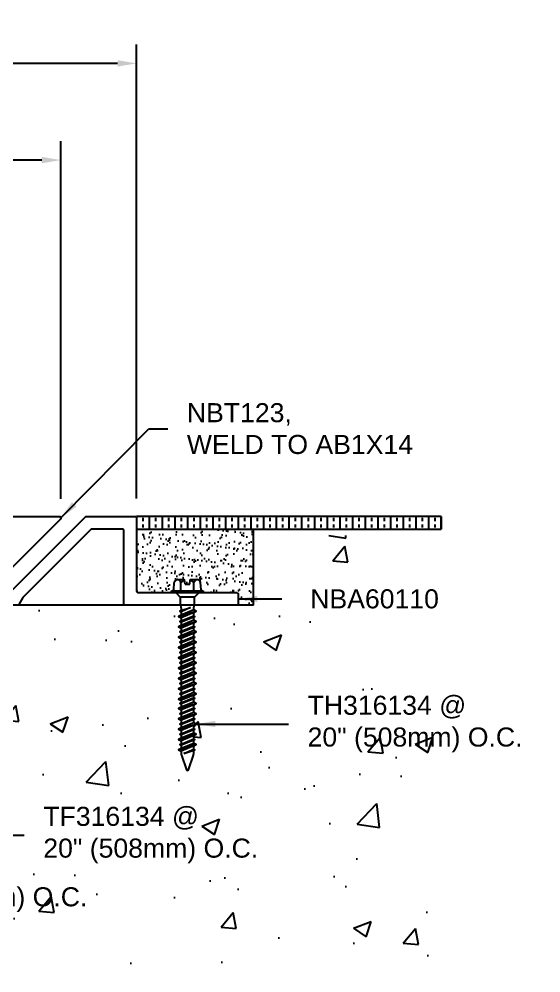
# Model space of a CAD drawing. Header units: inches. Extents: x -27.3 to 14.9, y 4.6 to 15.8.
# Drawn here: x -11.99 to -6.86, y 5.98 to 15.36 of the extents above; entities that cross this region are included whole.
import ezdxf

# ---------------------------------------------------------------- set-up
doc = ezdxf.new("R2010")
doc.units = ezdxf.units.IN
doc.header["$MEASUREMENT"] = 0
for name, color, linetype in [('Anchors', 4, 'Continuous'), ('Conditions', 1, 'Continuous'), ('Dimensions', 3, 'Continuous'), ('Metals', 7, 'Continuous'), ('TEXT', 2, 'Continuous')]:
    doc.layers.add(name, color=color, linetype=linetype)
doc.styles.add('ARIAL', font='arial.ttf')
doc.dimstyles.new('Arial', dxfattribs={"dimtxt": 0.1875, "dimasz": 0.1875, "dimexe": 0.1875, "dimexo": 0.1875, "dimgap": 0.1875, "dimtad": 0, "dimtih": 1, "dimtoh": 1, "dimdec": 4, "dimzin": 3, "dimdsep": 46, "dimlunit": 4, "dimtxsty": 'ARIAL', "dimcen": 0.1875, "dimadec": 0, "dimazin": 0, "dimtfac": 1, "dimtdec": 4, "dimtofl": 0, "dimtmove": 0, "dimatfit": 3, "dimfxl": 0, "dimfrac": 2, "dimtolj": 1, "dimtzin": 0, "dimarcsym": 0})

# ---------------------------------------------------------------- blocks, each defined once
blk = doc.blocks.new('*D14')
at = {"layer": 'Defpoints', "color": 0}
for p in [(-10.8365, 14.9268), (-22.0359, 10.4591), (-10.8365, 10.4591)]:
    blk.add_point(p, dxfattribs=at)
at = {"layer": 'Dimensions', "color": 0, "lineweight": -2}
for p, q in [((-22.0359, 10.6466), (-22.0359, 15.1143)), ((-10.8365, 10.6466), (-10.8365, 15.1143)), ((-21.8484, 14.9268), (-17.1611, 14.9268)), ((-11.024, 14.9268), (-15.7113, 14.9268))]:
    blk.add_line(p, q, dxfattribs=at)
at = {"layer": 'Dimensions', "color": 0}
for points in [[(-21.8484, 14.958), (-21.8484, 14.8955), (-22.0359, 14.9268)], [(-11.024, 14.958), (-11.024, 14.8955), (-10.8365, 14.9268)]]:
    blk.add_solid(points, dxfattribs=at)
at = {"layer": 'Dimensions', "color": 0, "insert": (-16.4362, 14.9268), "char_height": 0.1875, "attachment_point": 5, "style": 'ARIAL'}
blk.add_mtext('\\A1;11 3/16"\\P [284mm]', dxfattribs=at)
blk = doc.blocks.new('TH316134')
for p, q in [((-0.1352, 0.029), (-0.129, 0.1001)), ((-0.0967, 0.1275), (-0.0272, 0.1275)), ((-0.0645, 0.0188), (-0.0645, 0.1001)), ((-0.0232, 0.0825), (-0.0272, 0.1275)), ((0.0233, 0.0825), (0.0272, 0.1275)), ((0.0272, 0.1275), (0.0967, 0.1275)), ((0.0645, 0.0188), (0.0645, 0.1001)), ((0.1352, 0.029), (0.129, 0.1001)), ((-0.1568, 0.0188), (0.1568, 0.0188)), ((-0.1568, 0), (-0.1568, 0.0188)), ((-0.1568, 0), (0.1568, 0)), ((-0.1148, 0), (-0.0697, -0.045)), ((-0.0232, 0.0825), (0.0233, 0.0825)), ((0.1148, 0), (0.0698, -0.045)), ((0.1568, 0.0188), (0.1568, 0)), ((-0.0862, -0.2344), (0.0863, -0.1836)), ((-0.0737, -0.1836), (0.0321, -0.1471)), ((0.0321, -0.1471), (-0.0623, -0.1898)), ((-0.0623, -0.1774), (0.0321, -0.1471)), ((0.0623, -0.1707), (-0.0623, -0.2215)), ((-0.0737, -0.2852), (0.0737, -0.2344)), ((0.0623, -0.1965), (-0.0623, -0.2473)), ((-0.0623, -0.279), (0.0623, -0.2282)), ((0.0623, -0.2405), (-0.0623, -0.2913)), ((0.0623, -0.2722), (-0.0623, -0.323)), ((-0.0862, -0.3359), (0.0863, -0.2852)), ((-0.0737, -0.3867), (0.0737, -0.3359)), ((0.0623, -0.2981), (-0.0623, -0.3489)), ((-0.0623, -0.3806), (0.0623, -0.3298)), ((0.0623, -0.3421), (-0.0623, -0.3929)), ((0.0623, -0.3738), (-0.0623, -0.4246)), ((-0.0862, -0.4375), (0.0863, -0.3867)), ((-0.0737, -0.4883), (0.0737, -0.4375)), ((0.0623, -0.3996), (-0.0623, -0.4504)), ((-0.0623, -0.4821), (0.0623, -0.4313)), ((0.0623, -0.4437), (-0.0623, -0.4944)), ((-0.0862, -0.5391), (0.0863, -0.4883)), ((-0.0737, -0.5898), (0.0737, -0.5391)), ((0.0623, -0.4754), (-0.0623, -0.5261)), ((0.0623, -0.5012), (-0.0623, -0.552)), ((-0.0623, -0.5837), (0.0623, -0.5329)), ((0.0623, -0.5452), (-0.0623, -0.596)), ((-0.0862, -0.6406), (0.0863, -0.5898)), ((-0.0737, -0.6914), (0.0737, -0.6406)), ((0.0623, -0.5769), (-0.0623, -0.6277)), ((0.0623, -0.6028), (-0.0623, -0.6535)), ((-0.0623, -0.6852), (0.0623, -0.6345)), ((0.0623, -0.6468), (-0.0623, -0.6976)), ((-0.0862, -0.7422), (0.0863, -0.6914)), ((-0.0737, -0.793), (0.0737, -0.7422)), ((0.0623, -0.6785), (-0.0623, -0.7293)), ((0.0623, -0.7043), (-0.0623, -0.7551)), ((-0.0623, -0.7868), (0.0623, -0.736)), ((0.0623, -0.7484), (-0.0623, -0.7991)), ((-0.0862, -0.8437), (0.0863, -0.793)), ((-0.0737, -0.8945), (0.0737, -0.8437)), ((0.0623, -0.78), (-0.0623, -0.8308)), ((0.0623, -0.8059), (-0.0623, -0.8567)), ((-0.0623, -0.8884), (0.0623, -0.8376)), ((-0.0862, -0.9453), (0.0863, -0.8945)), ((0.0623, -0.8499), (-0.0623, -0.9007)), ((0.0623, -0.8816), (-0.0623, -0.9324)), ((0.0623, -0.9075), (-0.0623, -0.9582)), ((-0.0862, -1.0469), (0.0863, -0.9961)), ((-0.0737, -0.9961), (0.0737, -0.9453)), ((-0.0623, -0.9899), (0.0623, -0.9391)), ((0.0623, -0.9515), (-0.0623, -1.0023)), ((0.0623, -0.9832), (-0.0623, -1.034)), ((0.0623, -1.009), (-0.0623, -1.0598)), ((-0.0862, -1.1406), (0.0863, -1.0898)), ((-0.0737, -1.0898), (0.0737, -1.0391)), ((-0.0623, -1.0837), (0.0623, -1.0329)), ((0.0623, -1.0452), (-0.0623, -1.096)), ((0.0623, -1.0769), (-0.0623, -1.1277)), ((0.0623, -1.1028), (-0.0623, -1.1535)), ((-0.0862, -1.2422), (0.0863, -1.1914)), ((-0.0737, -1.1914), (0.0737, -1.1406)), ((-0.0623, -1.1852), (0.0623, -1.1345)), ((0.0623, -1.1468), (-0.0623, -1.1976)), ((0.0623, -1.1785), (-0.0623, -1.2293)), ((0.0623, -1.2043), (-0.0623, -1.2551)), ((-0.0862, -1.3437), (0.0863, -1.293)), ((-0.0737, -1.293), (0.0737, -1.2422)), ((-0.0623, -1.2868), (0.0623, -1.236)), ((0.0623, -1.2484), (-0.0623, -1.2991)), ((0.0623, -1.28), (-0.0623, -1.3308)), ((0.0623, -1.3059), (-0.0623, -1.3567)), ((-0.0862, -1.4453), (0.0863, -1.3945)), ((-0.0737, -1.3945), (0.0737, -1.3437)), ((-0.0623, -1.3884), (0.0623, -1.3376)), ((0.0623, -1.3499), (-0.0623, -1.4007)), ((0.0623, -1.3816), (-0.0623, -1.4324)), ((0.0623, -1.4075), (-0.0623, -1.4582)), ((-0.0862, -1.5469), (0.0863, -1.4961)), ((-0.0737, -1.4961), (0.0737, -1.4453)), ((-0.0623, -1.4899), (0.0623, -1.4391)), ((0.0623, -1.4515), (-0.0623, -1.5023)), ((0.0623, -1.4832), (-0.0623, -1.534)), ((0.0623, -1.509), (-0.0623, -1.5598)), ((-0.0335, -1.5838), (0.0623, -1.5407)), ((-0.0335, -1.5838), (0.0737, -1.5469)), ((0.0623, -1.553), (-0.0335, -1.5838))]:
    blk.add_line(p, q)
blk.add_lwpolyline([(0.0698, -0.045), (-0.0697, -0.045), (-0.0697, -0.1121, 0.052126), (-0.0687, -0.1217), (-0.0633, -0.1477, -0.052126), (-0.0623, -0.1573), (-0.0623, -0.1774), (-0.0737, -0.1836), (-0.0623, -0.1898), (-0.0623, -0.2215), (-0.0862, -0.2344), (-0.0623, -0.2473), (-0.0623, -0.279), (-0.0737, -0.2852), (-0.0623, -0.2913), (-0.0623, -0.323), (-0.0862, -0.3359), (-0.0623, -0.3489), (-0.0623, -0.3806), (-0.0737, -0.3867), (-0.0623, -0.3929), (-0.0623, -0.4246), (-0.0862, -0.4375), (-0.0623, -0.4504), (-0.0623, -0.4821), (-0.0737, -0.4883), (-0.0623, -0.4944), (-0.0623, -0.5261), (-0.0862, -0.5391), (-0.0623, -0.552), (-0.0623, -0.5837), (-0.0737, -0.5898), (-0.0623, -0.596), (-0.0623, -0.6277), (-0.0862, -0.6406), (-0.0623, -0.6535), (-0.0623, -0.6852), (-0.0737, -0.6914), (-0.0623, -0.6976), (-0.0623, -0.7293), (-0.0862, -0.7422), (-0.0623, -0.7551), (-0.0623, -0.7868), (-0.0737, -0.793), (-0.0623, -0.7991), (-0.0623, -0.8308), (-0.0862, -0.8437), (-0.0623, -0.8567), (-0.0623, -0.8884), (-0.0737, -0.8945), (-0.0623, -0.9007), (-0.0623, -0.9324), (-0.0862, -0.9453), (-0.0623, -0.9582), (-0.0623, -0.9899), (-0.0737, -0.9961), (-0.0623, -1.0023), (-0.0623, -1.034), (-0.0862, -1.0469), (-0.0623, -1.0598), (-0.0623, -1.0837), (-0.0737, -1.0898), (-0.0623, -1.096), (-0.0623, -1.1277), (-0.0862, -1.1406), (-0.0623, -1.1535), (-0.0623, -1.1852), (-0.0737, -1.1914), (-0.0623, -1.1976), (-0.0623, -1.2293), (-0.0862, -1.2422), (-0.0623, -1.2551), (-0.0623, -1.2868), (-0.0737, -1.293), (-0.0623, -1.2991), (-0.0623, -1.3308), (-0.0862, -1.3437), (-0.0623, -1.3567), (-0.0623, -1.3884), (-0.0737, -1.3945), (-0.0623, -1.4007), (-0.0623, -1.4324), (-0.0862, -1.4453), (-0.0623, -1.4582), (-0.0623, -1.4899), (-0.0737, -1.4961), (-0.0623, -1.5023), (-0.0623, -1.534), (-0.0862, -1.5469), (-0.0623, -1.5598), (-0.0623, -1.5857, 0.084437), (-0.0596, -1.601), (-0.0096, -1.7438, 0.648167), (0.0096, -1.7438), (0.0596, -1.601, 0.084437), (0.0623, -1.5857), (0.0623, -1.553), (0.0737, -1.5469), (0.0623, -1.5407), (0.0623, -1.509), (0.0863, -1.4961), (0.0623, -1.4832), (0.0623, -1.4515), (0.0737, -1.4453), (0.0623, -1.4391), (0.0623, -1.4075), (0.0863, -1.3945), (0.0623, -1.3816), (0.0623, -1.3499), (0.0737, -1.3437), (0.0623, -1.3376), (0.0623, -1.3059), (0.0863, -1.293), (0.0623, -1.28), (0.0623, -1.2484), (0.0737, -1.2422), (0.0623, -1.236), (0.0623, -1.2043), (0.0863, -1.1914), (0.0623, -1.1785), (0.0623, -1.1468), (0.0737, -1.1406), (0.0623, -1.1345), (0.0623, -1.1028), (0.0863, -1.0898), (0.0623, -1.0769), (0.0623, -1.0452), (0.0737, -1.0391), (0.0623, -1.0329), (0.0623, -1.009), (0.0863, -0.9961), (0.0623, -0.9832), (0.0623, -0.9515), (0.0737, -0.9453), (0.0623, -0.9391), (0.0623, -0.9075), (0.0863, -0.8945), (0.0623, -0.8816), (0.0623, -0.8499), (0.0737, -0.8437), (0.0623, -0.8376), (0.0623, -0.8059), (0.0863, -0.793), (0.0623, -0.78), (0.0623, -0.7484), (0.0737, -0.7422), (0.0623, -0.736), (0.0623, -0.7043), (0.0863, -0.6914), (0.0623, -0.6785), (0.0623, -0.6468), (0.0737, -0.6406), (0.0623, -0.6345), (0.0623, -0.6028), (0.0863, -0.5898), (0.0623, -0.5769), (0.0623, -0.5452), (0.0737, -0.5391), (0.0623, -0.5329), (0.0623, -0.5012), (0.0863, -0.4883), (0.0623, -0.4754), (0.0623, -0.4437), (0.0737, -0.4375), (0.0623, -0.4313), (0.0623, -0.3996), (0.0863, -0.3867), (0.0623, -0.3738), (0.0623, -0.3421), (0.0737, -0.3359), (0.0623, -0.3298), (0.0623, -0.2981), (0.0863, -0.2852), (0.0623, -0.2722), (0.0623, -0.2405), (0.0737, -0.2344), (0.0623, -0.2282), (0.0623, -0.1965), (0.0863, -0.1836), (0.0623, -0.1707), (0.0623, -0.1573, -0.052126), (0.0633, -0.1477), (0.0687, -0.1217, 0.052126), (0.0698, -0.1121)], format="xyb", close=True)
for centre, radius, start, end in [((-0.0967, 0.0948), 0.0327, 9.28497, 170.71503), ((0, 0.0379), 0.0896, 107.42152, 136.04074), ((0, 0.0379), 0.0896, 43.95926, 72.57848), ((0.0967, 0.0948), 0.0327, 9.28497, 170.71503), ((-0.1464, 0.03), 0.0112, 270, 355), ((0.1464, 0.03), 0.0112, 185, 270)]:
    blk.add_arc(centre, radius, start, end)
blk = doc.blocks.new('*D18')
at = {"layer": 'Defpoints', "color": 0}
for p in [(-21.29, 13.9754), (-21.29, 10.4541), (-11.5824, 10.4541)]:
    blk.add_point(p, dxfattribs=at)
at = {"layer": 'Dimensions', "color": 0, "lineweight": -2}
for p, q in [((-21.29, 10.6416), (-21.29, 14.1629)), ((-11.5824, 10.6416), (-11.5824, 14.1629)), ((-21.1025, 13.9754), (-17.1611, 13.9754)), ((-11.7699, 13.9754), (-15.7113, 13.9754))]:
    blk.add_line(p, q, dxfattribs=at)
at = {"layer": 'Dimensions', "color": 0}
for points in [[(-21.1025, 14.0067), (-21.1025, 13.9442), (-21.29, 13.9754)], [(-11.7699, 14.0067), (-11.7699, 13.9442), (-11.5824, 13.9754)]]:
    blk.add_solid(points, dxfattribs=at)
at = {"layer": 'Dimensions', "color": 0, "insert": (-16.4362, 13.9754), "char_height": 0.1875, "attachment_point": 5, "style": 'ARIAL'}
blk.add_mtext('\\A1;9 11/16"\\P [247mm]', dxfattribs=at)
blk = doc.blocks.new('NBT123')
blk.add_lwpolyline([(-0.985, 0.61, 0.414214), (-1, 0.625), (-1.8238, 0.625, 0.668179), (-1.8344, 0.5994), (-1.1144, -0.1206, 0.198912), (-1.1038, -0.125), (0, -0.125, 0.414214), (0.015, -0.11), (0.015, -0.015, 0.414214), (0, 0), (-0.97, 0, -0.414214), (-0.985, 0.015)], format="xyb", close=True)
blk = doc.blocks.new('*U25')
for p, q in [((3, 0.125), (0, 0.125)), ((0, 0.125), (0, 0)), ((0, 0.125), (0, 0)), ((0.0625, 0.109375), (0.0625, 0.078125)), ((0.125, 0.125), (0.125, 0)), ((0.1875, 0.109375), (0.1875, 0.078125)), ((0.25, 0.125), (0.25, 0)), ((0.3125, 0.109375), (0.3125, 0.078125)), ((0.375, 0.125), (0.375, 0)), ((0.4375, 0.109375), (0.4375, 0.078125)), ((0.5, 0.125), (0.5, 0)), ((0.5625, 0.109375), (0.5625, 0.078125)), ((0.625, 0.125), (0.625, 0)), ((0.6875, 0.109375), (0.6875, 0.078125)), ((0.75, 0.125), (0.75, 0)), ((0.8125, 0.109375), (0.8125, 0.078125)), ((0.875, 0.125), (0.875, 0)), ((0.9375, 0.109375), (0.9375, 0.078125)), ((1, 0.125), (1, 0)), ((1.0625, 0.109375), (1.0625, 0.078125)), ((1.125, 0.125), (1.125, 0)), ((1.1875, 0.109375), (1.1875, 0.078125)), ((1.25, 0.125), (1.25, 0)), ((1.3125, 0.109375), (1.3125, 0.078125)), ((1.375, 0.125), (1.375, 0)), ((1.4375, 0.109375), (1.4375, 0.078125)), ((1.5, 0.125), (1.5, 0)), ((1.5625, 0.109375), (1.5625, 0.078125)), ((1.625, 0.125), (1.625, 0)), ((1.6875, 0.109375), (1.6875, 0.078125)), ((1.75, 0.125), (1.75, 0)), ((1.8125, 0.109375), (1.8125, 0.078125)), ((1.875, 0.125), (1.875, 0)), ((1.9375, 0.109375), (1.9375, 0.078125)), ((2, 0.125), (2, 0)), ((2.0625, 0.109375), (2.0625, 0.078125)), ((2.125, 0.125), (2.125, 0)), ((2.1875, 0.109375), (2.1875, 0.078125)), ((2.25, 0.125), (2.25, 0)), ((2.3125, 0.109375), (2.3125, 0.078125)), ((2.375, 0.125), (2.375, 0)), ((2.4375, 0.109375), (2.4375, 0.078125)), ((2.5, 0.125), (2.5, 0)), ((2.5625, 0.109375), (2.5625, 0.078125)), ((2.625, 0.125), (2.625, 0)), ((2.6875, 0.109375), (2.6875, 0.078125)), ((2.75, 0.125), (2.75, 0)), ((2.8125, 0.109375), (2.8125, 0.078125)), ((2.875, 0.125), (2.875, 0)), ((2.9375, 0.109375), (2.9375, 0.078125)), ((3, 0), (3, 0.125)), ((3, 0.125), (3, 0)), ((3, 0.125), (3, 0)), ((0, 0), (3, 0)), ((0.0625, 0.046875), (0.0625, 0.015625)), ((0.1875, 0.046875), (0.1875, 0.015625)), ((0.3125, 0.046875), (0.3125, 0.015625)), ((0.4375, 0.046875), (0.4375, 0.015625)), ((0.5625, 0.046875), (0.5625, 0.015625)), ((0.6875, 0.046875), (0.6875, 0.015625)), ((0.8125, 0.046875), (0.8125, 0.015625)), ((0.9375, 0.046875), (0.9375, 0.015625)), ((1.0625, 0.046875), (1.0625, 0.015625)), ((1.1875, 0.046875), (1.1875, 0.015625)), ((1.3125, 0.046875), (1.3125, 0.015625)), ((1.4375, 0.046875), (1.4375, 0.015625)), ((1.5625, 0.046875), (1.5625, 0.015625)), ((1.6875, 0.046875), (1.6875, 0.015625)), ((1.8125, 0.046875), (1.8125, 0.015625)), ((1.9375, 0.046875), (1.9375, 0.015625)), ((2.0625, 0.046875), (2.0625, 0.015625)), ((2.1875, 0.046875), (2.1875, 0.015625)), ((2.3125, 0.046875), (2.3125, 0.015625)), ((2.4375, 0.046875), (2.4375, 0.015625)), ((2.5625, 0.046875), (2.5625, 0.015625)), ((2.6875, 0.046875), (2.6875, 0.015625)), ((2.8125, 0.046875), (2.8125, 0.015625)), ((2.9375, 0.046875), (2.9375, 0.015625))]:
    blk.add_line(p, q)
blk = doc.blocks.new('NBA60110')
blk.add_lwpolyline([(2.1608, 0.0075, 0.267949), (2.1738, 0), (5.085, 0, -0.414214), (5.1, -0.015), (5.1, -0.325, 0.738322), (5.922, -0.5782, 0.436073), (5.9119, -0.5339), (5.8571, -0.5023, 0.388901), (5.8162, -0.5114, -3.172023), (5.8162, -0.1386, 0.388901), (5.8571, -0.1477), (5.9119, -0.1161, 0.436073), (5.922, -0.0718, 0.248202), (5.55, 0.125), (2.246, 0.125, -0.267949), (2.233, 0.1325), (2.221, 0.1533, 0.065543), (2.2186, 0.1564), (1.5044, 0.8706, 0.198912), (1.4938, 0.875), (1.015, 0.875, 0.414214), (1, 0.86), (1, 0.14, -0.414214), (0.985, 0.125), (0.015, 0.125, 0.414214), (0, 0.11), (0, 0.015, 0.414214), (0.015, 0), (1.11, 0, 0.414214), (1.125, 0.015), (1.125, 0.735, -0.414214), (1.14, 0.75), (1.442, 0.75, -0.198912), (1.4526, 0.7456), (2.1186, 0.0796, -0.065543), (2.121, 0.0765)], format="xyb", close=True)

msp = doc.modelspace()

# ---------------------------------------------------------------- hatches: boundary and pattern name
at = {"layer": 'Conditions'}
h = msp.add_hatch(dxfattribs=at)
h.set_pattern_fill('AR-SAND', color=256, scale=0.0625, style=0)
h.set_pattern_definition([(142.5, (-7.67058, 34.94777), (0.0039371, 0.1204265), [0, -0.095, 0, -0.10625, 0, -0.1015625]), (172.5, (-7.67058, 34.94777), (-0.110611, 0.1763841), [0, -0.05125, 0, -0.085625, 0, -0.0328125]), (212.5, (-7.5937, 34.94777), (-0.19463387, 0.0003537), [0, -0.03125, 0, -0.1125, 0, -0.146875]), (222.5, (-7.5937, 34.94777), (-0.1878829, 0.0548547), [0, -0.015625, 0, -0.07375, 0, -0.084375])])
edge = h.paths.add_edge_path()
edge.add_line((-10.33652, 10.3441), (-9.84196, 10.3441))
edge.add_line((-9.84196, 10.3441), (-9.68652, 10.3441))
edge.add_line((-9.68652, 10.3441), (-9.68652, 9.5941))
edge.add_line((-9.68652, 9.5941), (-9.84652, 9.5941))
edge.add_arc((-9.84652, 9.6041), 0.01, 270, 360)
edge.add_line((-9.83652, 9.6041), (-9.83652, 9.7091))
edge.add_arc((-9.84652, 9.7091), 0.01, 0, 90)
edge.add_line((-9.84652, 9.7191), (-10.17977, 9.7191))
edge.add_line((-10.17977, 9.7191), (-10.17977, 9.73785))
edge.add_line((-10.17977, 9.73785), (-10.19009, 9.73785))
edge.add_arc((-10.19009, 9.7491), 0.01125, 185, 270, ccw=False)
edge.add_line((-10.2013, 9.74812), (-10.20709, 9.81433))
edge.add_arc((-10.23977, 9.81392), 0.03268, 0.715032, 90)
edge.add_line((-10.23977, 9.8466), (-10.30933, 9.8466))
edge.add_line((-10.30933, 9.8466), (-10.31327, 9.8016))
edge.add_line((-10.31327, 9.8016), (-10.35977, 9.8016))
edge.add_line((-10.35977, 9.8016), (-10.36371, 9.8466))
edge.add_line((-10.36371, 9.8466), (-10.43327, 9.8466))
edge.add_arc((-10.43327, 9.81392), 0.03268, 90, 170.715032)
edge.add_line((-10.46552, 9.81919), (-10.47174, 9.74812))
edge.add_arc((-10.48294, 9.7491), 0.01125, 270, 355, ccw=False)
edge.add_line((-10.48294, 9.73785), (-10.49327, 9.73785))
edge.add_line((-10.49327, 9.73785), (-10.49327, 9.7191))
edge.add_line((-10.49327, 9.7191), (-10.82652, 9.7191))
edge.add_arc((-10.82652, 9.7291), 0.01, 180, 270, ccw=False)
edge.add_line((-10.83652, 9.7291), (-10.83652, 10.3441))
edge.add_line((-10.83652, 10.3441), (-10.33652, 10.3441))
h = msp.add_hatch(dxfattribs=at)
h.set_pattern_fill('AR-CONC', color=256, scale=0.25, style=0)
h.paths.add_polyline_path([(-10.39877, 8.21684), (-10.41021, 8.22301), (-10.39877, 8.22917), (-10.39877, 8.26086), (-10.42277, 8.27379), (-10.39877, 8.28671), (-10.39877, 8.31841), (-10.41021, 8.32457), (-10.39877, 8.33073), (-10.39877, 8.36242), (-10.42277, 8.37535), (-10.39877, 8.38827), (-10.39877, 8.41997), (-10.41021, 8.42613), (-10.39877, 8.43229), (-10.39877, 8.46399), (-10.42277, 8.47691), (-10.39877, 8.48984), (-10.39877, 8.52153), (-10.41021, 8.52769), (-10.39877, 8.53386), (-10.39877, 8.56555), (-10.42277, 8.57847), (-10.39877, 8.5914), (-10.39877, 8.62309), (-10.41021, 8.62926), (-10.39877, 8.63542), (-10.39877, 8.6593), (-10.42277, 8.67222), (-10.39877, 8.68515), (-10.39877, 8.71684), (-10.41021, 8.72301), (-10.39877, 8.72917), (-10.39877, 8.76086), (-10.42277, 8.77379), (-10.39877, 8.78671), (-10.39877, 8.81841), (-10.41021, 8.82457), (-10.39877, 8.83073), (-10.39877, 8.86242), (-10.42277, 8.87535), (-10.39877, 8.88827), (-10.39877, 8.91997), (-10.41021, 8.92613), (-10.39877, 8.93229), (-10.39877, 8.96399), (-10.42277, 8.97691), (-10.39877, 8.98984), (-10.39877, 9.02153), (-10.41021, 9.02769), (-10.39877, 9.03386), (-10.39877, 9.06555), (-10.42277, 9.07847), (-10.39877, 9.0914), (-10.39877, 9.12309), (-10.41021, 9.12926), (-10.39877, 9.13542), (-10.39877, 9.16711), (-10.42277, 9.18004), (-10.39877, 9.19296), (-10.39877, 9.22466), (-10.41021, 9.23082), (-10.39877, 9.23698), (-10.39877, 9.26867), (-10.42277, 9.2816), (-10.39877, 9.29452), (-10.39877, 9.32622), (-10.41021, 9.33238), (-10.39877, 9.33854), (-10.39877, 9.37024), (-10.42277, 9.38316), (-10.39877, 9.39609), (-10.39877, 9.42778), (-10.41021, 9.43394), (-10.39877, 9.44011), (-10.39877, 9.4718), (-10.42277, 9.48472), (-10.39877, 9.49765), (-10.39877, 9.52934), (-10.41021, 9.53551), (-10.39877, 9.54167), (-10.39877, 9.5618, 0.0521265), (-10.39977, 9.57142), (-10.40457, 9.5941), (-12.53916, 9.5941), (-12.5543, 9.5781), (-12.5543, 9.511, -0.0521265), (-12.55531, 9.50139), (-12.5608, 9.47542, 0.0521265), (-12.5618, 9.4658), (-12.5618, 9.45243), (-12.5378, 9.43951), (-12.5618, 9.42658), (-12.5618, 9.39489), (-12.55036, 9.38872), (-12.5618, 9.38256), (-12.5618, 9.35087), (-12.5378, 9.33794), (-12.5618, 9.32502), (-12.5618, 9.29333), (-12.55036, 9.28716), (-12.5618, 9.281), (-12.5618, 9.24931), (-12.5378, 9.23638), (-12.5618, 9.22346), (-12.5618, 9.19176), (-12.55036, 9.1856), (-12.5618, 9.17944), (-12.5618, 9.14774), (-12.5378, 9.13482), (-12.5618, 9.12189), (-12.5618, 9.0902), (-12.55036, 9.08404), (-12.5618, 9.07787), (-12.5618, 9.04618), (-12.5378, 9.03326), (-12.5618, 9.02033), (-12.5618, 8.98864), (-12.55036, 8.98247), (-12.5618, 8.97631), (-12.5618, 8.94462), (-12.5378, 8.93169), (-12.5618, 8.91877), (-12.5618, 8.88708), (-12.55036, 8.88091), (-12.5618, 8.87475), (-12.5618, 8.84306), (-12.5378, 8.83013), (-12.5618, 8.81721), (-12.5618, 8.78551), (-12.55036, 8.77935), (-12.5618, 8.77319), (-12.5618, 8.74149), (-12.5378, 8.72857), (-12.5618, 8.71564), (-12.5618, 8.68395), (-12.55036, 8.67779), (-12.5618, 8.67162), (-12.5618, 8.63993), (-12.5378, 8.62701), (-12.5618, 8.61408), (-12.5618, 8.57607), (-12.55036, 8.56991), (-12.5618, 8.56374), (-12.5618, 8.53205), (-12.5378, 8.51913), (-12.5618, 8.5062), (-12.5618, 8.46594), (-12.55036, 8.45978), (-12.5618, 8.45362), (-12.5618, 8.42192), (-12.5378, 8.409), (-12.5618, 8.39607), (-12.5618, 8.36031), (-12.55036, 8.35415), (-12.5618, 8.34798), (-12.5618, 8.31629), (-12.5378, 8.30337), (-12.5618, 8.29044), (-12.5618, 8.25805), (-12.55036, 8.25189), (-12.5618, 8.24572), (-12.5618, 8.21403), (-12.5378, 8.2011), (-12.5618, 8.18818), (-12.5618, 8.15579), (-12.55036, 8.14962), (-12.5618, 8.14346), (-12.5618, 8.11177), (-12.5378, 8.09884), (-12.5618, 8.08592), (-12.5618, 8.05422), (-12.55036, 8.04806), (-12.5618, 8.0419), (-12.5618, 8.03838, -0.084437), (-12.56442, 8.02301), (-12.61383, 7.88196, -0.709275), (-12.63369, 7.88029), (-12.68369, 8.02301, -0.0665467), (-12.68618, 8.03508), (-12.7103, 8.04806), (-12.68619, 8.06104), (-12.6862, 8.09263), (-12.69775, 8.09884), (-12.6862, 8.10506), (-12.6862, 8.13735), (-12.7103, 8.15032), (-12.6862, 8.1633), (-12.6862, 8.19489), (-12.69775, 8.2011), (-12.68621, 8.20731), (-12.68621, 8.23961), (-12.7103, 8.25258), (-12.68621, 8.26556), (-12.68621, 8.29716), (-12.69775, 8.30337), (-12.68621, 8.30957), (-12.68622, 8.34525), (-12.7103, 8.35822), (-12.68622, 8.37118), (-12.68622, 8.4028), (-12.69775, 8.409), (-12.68622, 8.4152), (-12.68622, 8.45538), (-12.7103, 8.46834), (-12.68623, 8.48131), (-12.68623, 8.51293), (-12.69775, 8.51913), (-12.68623, 8.52532), (-12.68623, 8.56327), (-12.7103, 8.57622), (-12.68623, 8.58918), (-12.68624, 8.62081), (-12.69775, 8.62701), (-12.68624, 8.6332), (-12.68624, 8.66483), (-12.7103, 8.67779), (-12.68624, 8.69074), (-12.68624, 8.72238), (-12.69775, 8.72857), (-12.68625, 8.73476), (-12.68625, 8.7664), (-12.7103, 8.77935), (-12.68625, 8.7923), (-12.68625, 8.82395), (-12.69775, 8.83013), (-12.68625, 8.83632), (-12.68626, 8.86797), (-12.7103, 8.88091), (-12.68626, 8.89386), (-12.68626, 8.92551), (-12.69775, 8.93169), (-12.68626, 8.93787), (-12.68626, 8.96953), (-12.7103, 8.98247), (-12.68627, 8.99542), (-12.68627, 9.02708), (-12.69775, 9.03326), (-12.68627, 9.03943), (-12.68627, 9.0711), (-12.7103, 9.08404), (-12.68627, 9.09697), (-12.68628, 9.12865), (-12.69775, 9.13482), (-12.68628, 9.14099), (-12.68628, 9.17267), (-12.7103, 9.1856), (-12.68628, 9.19853), (-12.68628, 9.23021), (-12.69775, 9.23638), (-12.68628, 9.24255), (-12.68629, 9.27423), (-12.7103, 9.28716), (-12.68629, 9.30009), (-12.68629, 9.33178), (-12.69775, 9.33794), (-12.68629, 9.34411), (-12.6863, 9.3758), (-12.7103, 9.38872), (-12.6863, 9.40165), (-12.6863, 9.43334), (-12.69775, 9.43951), (-12.6863, 9.44567), (-12.6863, 9.46581, 0.0520878), (-12.68731, 9.47542), (-12.6928, 9.50139, -0.0521265), (-12.6938, 9.511), (-12.6938, 9.5781), (-12.70895, 9.5941), (-14.01478, 9.5941), (-14.02993, 9.5781), (-14.02993, 9.511, -0.0521265), (-14.03093, 9.50139), (-14.03642, 9.47542, 0.0521265), (-14.03743, 9.4658), (-14.03743, 9.45243), (-14.01343, 9.43951), (-14.03743, 9.42658), (-14.03743, 9.39489), (-14.02598, 9.38872), (-14.03743, 9.38256), (-14.03743, 9.35087), (-14.01343, 9.33794), (-14.03743, 9.32502), (-14.03743, 9.29333), (-14.02598, 9.28716), (-14.03743, 9.281), (-14.03743, 9.24931), (-14.01343, 9.23638), (-14.03743, 9.22346), (-14.03743, 9.19176), (-14.02598, 9.1856), (-14.03743, 9.17944), (-14.03743, 9.14774), (-14.01343, 9.13482), (-14.03743, 9.12189), (-14.03743, 9.0902), (-14.02598, 9.08404), (-14.03743, 9.07787), (-14.03743, 9.04618), (-14.01343, 9.03326), (-14.03743, 9.02033), (-14.03743, 8.98864), (-14.02598, 8.98247), (-14.03743, 8.97631), (-14.03743, 8.94462), (-14.01343, 8.93169), (-14.03743, 8.91877), (-14.03743, 8.88708), (-14.02598, 8.88091), (-14.03743, 8.87475), (-14.03743, 8.84306), (-14.01343, 8.83013), (-14.03743, 8.81721), (-14.03743, 8.78551), (-14.02598, 8.77935), (-14.03743, 8.77319), (-14.03743, 8.74149), (-14.01343, 8.72857), (-14.03743, 8.71564), (-14.03743, 8.68395), (-14.02598, 8.67779), (-14.03743, 8.67162), (-14.03743, 8.63993), (-14.01343, 8.62701), (-14.03743, 8.61408), (-14.03743, 8.57607), (-14.02598, 8.56991), (-14.03743, 8.56374), (-14.03743, 8.53205), (-14.01343, 8.51913), (-14.03743, 8.5062), (-14.03743, 8.46594), (-14.02598, 8.45978), (-14.03743, 8.45362), (-14.03743, 8.42192), (-14.01343, 8.409), (-14.03743, 8.39607), (-14.03743, 8.36031), (-14.02598, 8.35415), (-14.03743, 8.34798), (-14.03743, 8.31629), (-14.01343, 8.30337), (-14.03743, 8.29044), (-14.03743, 8.25805), (-14.02598, 8.25189), (-14.03743, 8.24572), (-14.03743, 8.21403), (-14.01343, 8.2011), (-14.03743, 8.18818), (-14.03743, 8.15579), (-14.02598, 8.14962), (-14.03743, 8.14346), (-14.03743, 8.11177), (-14.01343, 8.09884), (-14.03743, 8.08592), (-14.03743, 8.05422), (-14.02598, 8.04806), (-14.03743, 8.0419), (-14.03743, 8.03838, -0.084437), (-14.04004, 8.02301), (-14.08946, 7.88196, -0.709275), (-14.10932, 7.88029), (-14.15931, 8.02301, -0.0665467), (-14.16181, 8.03508), (-14.18593, 8.04806), (-14.16182, 8.06104), (-14.16182, 8.09263), (-14.17337, 8.09884), (-14.16182, 8.10506), (-14.16183, 8.13735), (-14.18593, 8.15032), (-14.16183, 8.1633), (-14.16183, 8.19489), (-14.17337, 8.2011), (-14.16183, 8.20731), (-14.16183, 8.23961), (-14.18593, 8.25258), (-14.16184, 8.26556), (-14.16184, 8.29716), (-14.17337, 8.30337), (-14.16184, 8.30957), (-14.16184, 8.34525), (-14.18593, 8.35822), (-14.16185, 8.37118), (-14.16185, 8.4028), (-14.17337, 8.409), (-14.16185, 8.4152), (-14.16185, 8.45538), (-14.18593, 8.46834), (-14.16185, 8.48131), (-14.16186, 8.51293), (-14.17337, 8.51913), (-14.16186, 8.52532), (-14.16186, 8.56327), (-14.18593, 8.57622), (-14.16186, 8.58918), (-14.16186, 8.62081), (-14.17337, 8.62701), (-14.16187, 8.6332), (-14.16187, 8.66483), (-14.18593, 8.67779), (-14.16187, 8.69074), (-14.16187, 8.72238), (-14.17337, 8.72857), (-14.16187, 8.73476), (-14.16188, 8.7664), (-14.18593, 8.77935), (-14.16188, 8.7923), (-14.16188, 8.82395), (-14.17337, 8.83013), (-14.16188, 8.83632), (-14.16188, 8.86797), (-14.18593, 8.88091), (-14.16189, 8.89386), (-14.16189, 8.92551), (-14.17337, 8.93169), (-14.16189, 8.93787), (-14.16189, 8.96953), (-14.18593, 8.98247), (-14.16189, 8.99542), (-14.1619, 9.02708), (-14.17337, 9.03326), (-14.1619, 9.03943), (-14.1619, 9.0711), (-14.18593, 9.08404), (-14.1619, 9.09697), (-14.1619, 9.12865), (-14.17337, 9.13482), (-14.1619, 9.14099), (-14.16191, 9.17267), (-14.18593, 9.1856), (-14.16191, 9.19853), (-14.16191, 9.23021), (-14.17337, 9.23638), (-14.16191, 9.24255), (-14.16191, 9.27423), (-14.18593, 9.28716), (-14.16192, 9.30009), (-14.16192, 9.33178), (-14.17337, 9.33794), (-14.16192, 9.34411), (-14.16192, 9.3758), (-14.18593, 9.38872), (-14.16192, 9.40165), (-14.16193, 9.43334), (-14.17337, 9.43951), (-14.16193, 9.44567), (-14.16193, 9.46581, 0.0520878), (-14.16293, 9.47542), (-14.16842, 9.50139, -0.0521265), (-14.16943, 9.511), (-14.16943, 9.5781), (-14.18458, 9.5941), (-14.92621, 9.5941, 0.4142136), (-14.93621, 9.5841), (-14.93621, 5.97677), (-7.841, 5.97677), (-7.841, 10.2816), (-9.68652, 10.2816), (-9.68652, 9.5941), (-10.26847, 9.5941), (-10.27326, 9.57142, 0.0521265), (-10.27427, 9.5618), (-10.27427, 9.54843), (-10.25027, 9.53551), (-10.27427, 9.52258), (-10.27427, 9.49089), (-10.26282, 9.48472), (-10.27427, 9.47856), (-10.27427, 9.44687), (-10.25027, 9.43394), (-10.27427, 9.42102), (-10.27427, 9.38933), (-10.26282, 9.38316), (-10.27427, 9.377), (-10.27427, 9.34531), (-10.25027, 9.33238), (-10.27427, 9.31946), (-10.27427, 9.28776), (-10.26282, 9.2816), (-10.27427, 9.27544), (-10.27427, 9.24374), (-10.25027, 9.23082), (-10.27427, 9.21789), (-10.27427, 9.1862), (-10.26282, 9.18004), (-10.27427, 9.17387), (-10.27427, 9.14218), (-10.25027, 9.12926), (-10.27427, 9.11633), (-10.27427, 9.08464), (-10.26282, 9.07847), (-10.27427, 9.07231), (-10.27427, 9.04062), (-10.25027, 9.02769), (-10.27427, 9.01477), (-10.27427, 8.98308), (-10.26282, 8.97691), (-10.27427, 8.97075), (-10.27427, 8.93906), (-10.25027, 8.92613), (-10.27427, 8.91321), (-10.27427, 8.88151), (-10.26282, 8.87535), (-10.27427, 8.86919), (-10.27427, 8.83749), (-10.25027, 8.82457), (-10.27427, 8.81164), (-10.27427, 8.77995), (-10.26282, 8.77379), (-10.27427, 8.76762), (-10.27427, 8.73593), (-10.25027, 8.72301), (-10.27427, 8.71008), (-10.27427, 8.6862), (-10.26282, 8.68004), (-10.27427, 8.67387), (-10.27427, 8.64218), (-10.25027, 8.62926), (-10.27427, 8.61633), (-10.27427, 8.58464), (-10.26282, 8.57847), (-10.27427, 8.57231), (-10.27427, 8.54062), (-10.25027, 8.52769), (-10.27427, 8.51477), (-10.27427, 8.48308), (-10.26282, 8.47691), (-10.27427, 8.47075), (-10.27427, 8.43906), (-10.25027, 8.42613), (-10.27427, 8.41321), (-10.27427, 8.38151), (-10.26282, 8.37535), (-10.27427, 8.36919), (-10.27427, 8.33749), (-10.25027, 8.32457), (-10.27427, 8.31164), (-10.27427, 8.27995), (-10.26282, 8.27379), (-10.27427, 8.26762), (-10.27427, 8.23593), (-10.25027, 8.22301), (-10.27427, 8.21008), (-10.27427, 8.17839), (-10.26282, 8.17222), (-10.27427, 8.16606), (-10.27427, 8.13344, -0.084437), (-10.27688, 8.11807), (-10.3263, 7.97701, -0.709275), (-10.34616, 7.97535), (-10.39615, 8.11807, -0.084437), (-10.39877, 8.13344), (-10.39877, 8.1593), (-10.42277, 8.17222), (-10.39877, 8.18515)])
h.paths.add_polyline_path([(-9.20751, 8.09792), (-6.99754, 8.09792), (-6.99754, 8.80013), (-9.20751, 8.80013)], flags=9)
h.paths.add_polyline_path([(-13.49614, 6.52587), (-11.28208, 6.52587), (-11.28208, 7.22808), (-13.49614, 7.22808)], flags=24)
h.paths.add_polyline_path([(-11.80969, 7.00481), (-9.59972, 7.00481), (-9.59972, 7.70702), (-11.80969, 7.70702)], flags=24)
h.paths.add_polyline_path([(-13.72951, 8.75008), (-12.67422, 8.75008), (-12.67422, 9.13647), (-13.72951, 9.13647)], flags=24)
h.paths.add_polyline_path([(-9.19369, 9.30543), (-6.85556, 9.30543), (-6.85556, 10.00636), (-9.19369, 10.00636)], flags=9)

# ---------------------------------------------------------------- linework, layer by layer
msp.add_line((-9.68652, 9.5941), (-9.68652, 10.3441), dxfattribs=at)
msp.add_lwpolyline([(-9.68652, 9.5941), (-9.68652, 9.5941), (-14.93621, 9.5941), (-14.93621, 5.97677)], dxfattribs=at)

# ---------------------------------------------------------------- block references
at = {"xscale": -1}
msp.add_blockref('NBA60110', (-9.83621, 9.5941), dxfattribs=at)
at = {"layer": 'Anchors'}
msp.add_blockref('TH316134', (-10.33652, 9.7191), dxfattribs=at)
at = {"layer": 'Conditions'}
msp.add_blockref('*U25', (-10.83652, 10.3441), dxfattribs=at)
at = {"layer": 'Metals', "xscale": -1}
msp.add_blockref('NBT123', (-13.42121, 9.8441), dxfattribs=at)

# ---------------------------------------------------------------- texts
at = {"layer": 'TEXT', "char_height": 0.1875, "attachment_point": 4, "style": 'ARIAL'}
for s, insert, width in [('NBT123, \\PWELD TO AB1X14', (-10.34168, 11.33204), 3.6631334), ('\\A1;NBA60110', (-9.12686, 9.6566), 3.3329631), ('TH316134 @\\P20" (508mm) O.C.', (-9.15296, 8.42613), 2.3679874), ('TF316134 @\\P20" (508mm) O.C.', (-11.75514, 7.33302), 3.1226208), ('SB8 @\\P20" (508mm) O.C.', (-13.4375, 6.85408), 2.7322932)]:
    msp.add_mtext(s, dxfattribs=dict(at, insert=insert, width=width))

# ---------------------------------------------------------------- dimensions: what is measured, and where the dimension line sits
at = {"layer": 'Dimensions'}
for base, p1, p2, picture, middle in [((-10.83652, 14.92676), (-22.03591, 10.4591), (-10.83652, 10.4591), '*D14', (-16.43621, 14.92676)), ((-21.29, 13.97544), (-11.58243, 10.4541), (-21.29, 10.4541), '*D18', (-16.43621, 13.97544))]:
    dim = msp.add_linear_dim(base=base, p1=p1, p2=p2, dimstyle='Arial', override={"dimpost": '\\X'}, dxfattribs=at)
    dim.commit()
    dim.dimension.update_dxf_attribs({"geometry": picture, "text_midpoint": middle, "dimtype": 160})

# ---------------------------------------------------------------- leaders
at = {"layer": 'TEXT', "annotation_type": 0, "has_hookline": 1, "hookline_direction": 0}
for points, text_width in [([(-11.58243, 10.4541), (-10.71668, 11.33204), (-10.52918, 11.33204)], 2.21137), ([(-16.14913, 9.12497), (-13.8125, 6.85408), (-13.625, 6.85408)], 2.08578), ([(-10.25027, 8.42613), (-9.34046, 8.42613)], 2.08578), ([(-12.62405, 7.87404), (-12.13014, 7.33302), (-11.94264, 7.33302)], 2.08578)]:
    msp.add_leader(points, dimstyle='Arial', override={"dimgap": 0.1875, "dimtad": 0}, dxfattribs=dict(at, text_width=text_width))
at = {"layer": 'TEXT'}
msp.add_leader([(-9.83652, 9.6566), (-9.40811, 9.6566)], dimstyle='Arial', override={"dimgap": 0.1875, "dimtad": 0}, dxfattribs=at)

doc.saveas('drawing.dxf')
